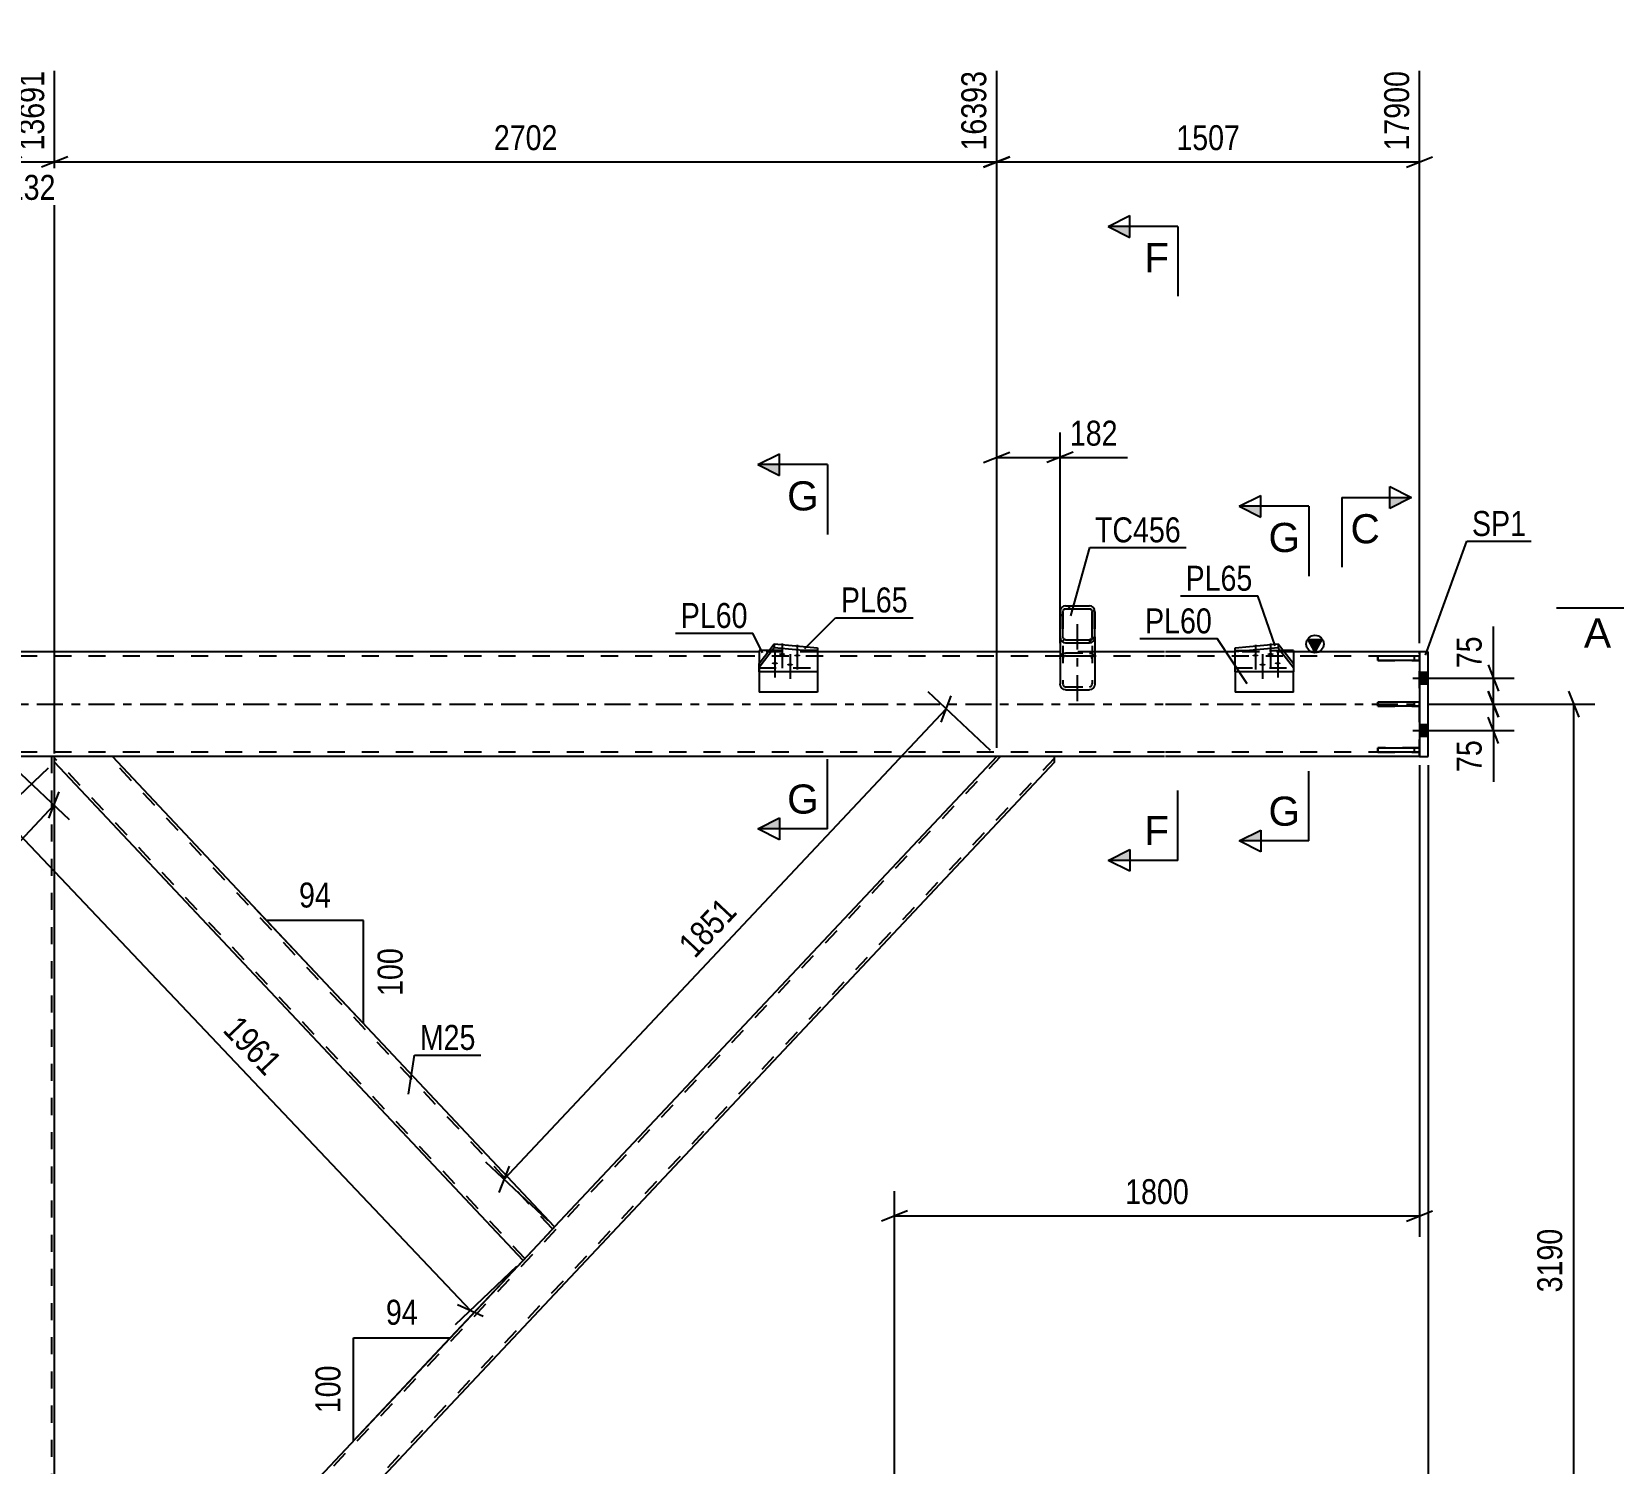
# Model space of a CAD drawing. Header units: millimetres. Extents: x -107 to 1082, y -577 to 264.
# Drawn here: x 503.2 to 684.7, y -87.1 to 77.1 of the extents above; entities that cross this region are included whole.
import ezdxf

# ---------------------------------------------------------------- set-up
doc = ezdxf.new("R2010")
doc.units = ezdxf.units.MM
doc.linetypes.add('DXK_LINE_DOT2', pattern=[3.9198, 1.9599, -1.9599])
doc.linetypes.add('DXK_LINE_DOT3', pattern=[5.9187, 2.979, -0.9799, 0.9799, -0.9799])
doc.styles.add('Arial', font='ARIAL.TTF', dxfattribs={"height": 0.2})
doc.styles.add('Arial Narrow', font='ARIALN.TTF', dxfattribs={"height": 0.2})

# ---------------------------------------------------------------- blocks, each defined once
blk = doc.blocks.new('Part-389677451-2659 - 2462')
at = {"color": 2, "linetype": 'Continuous'}
for p, q in [((662.45, 6), (662.45, -6)), ((663.45, 6), (662.45, 6)), ((663.45, -6), (663.45, 6)), ((662.45, -6), (663.45, -6))]:
    blk.add_line(p, q, dxfattribs=at)
blk = doc.blocks.new('Part-389677451-2649 - 2462')
at = {"color": 7, "linetype": 'DXK_LINE_DOT2'}
for p, q in [((505.84, -6), (500.56, -6)), ((500.56, -6.66), (500.56, -6)), ((500.88, -121.6), (500.88, -6)), ((505.52, -121.6), (505.52, -6)), ((505.84, -6.66), (505.84, -6)), ((500.56, -121.6), (500.56, -120.94)), ((505.84, -121.6), (505.84, -120.94)), ((505.84, -121.6), (500.56, -121.6))]:
    blk.add_line(p, q, dxfattribs=at)
at = {"color": 2, "linetype": 'Continuous'}
for p, q in [((500.56, -120.94), (500.56, -6.66)), ((505.84, -120.94), (505.84, -6.66))]:
    blk.add_line(p, q, dxfattribs=at)
blk = doc.blocks.new('Part-389677451-2635 - 2462')
at = {"color": 7, "linetype": 'DXK_LINE_DOT2'}
for p, q in [((641.3, 3.72), (641.3, 6.16)), ((641.3, 6.16), (646.83, 6.16)), ((647.99, 4.67), (647.99, 3.72))]:
    blk.add_line(p, q, dxfattribs=at)
at = {"color": 2, "linetype": 'Continuous'}
for p, q in [((647.99, 6.16), (646.83, 6.16)), ((647.99, 6.16), (647.99, 4.67)), ((641.3, 3.72), (641.3, 1.36)), ((647.99, 1.36), (647.99, 3.72)), ((647.99, 1.36), (641.3, 1.36))]:
    blk.add_line(p, q, dxfattribs=at)
blk = doc.blocks.new('Part-389677451-2568 - 2462')
at = {"color": 2, "linetype": 'Continuous'}
for p, q in [((505.84, -6.66), (505.84, -6)), ((559.58, -63.8), (505.84, -6.66)), ((563.2, -59.95), (512.47, -6)), ((559.58, -63.8), (562.93, -60.23)), ((563.07, -60.08), (562.93, -60.23)), ((563.2, -59.95), (563.07, -60.08))]:
    blk.add_line(p, q, dxfattribs=at)
at = {"color": 7, "linetype": 'DXK_LINE_DOT2'}
for p, q in [((512.47, -6), (505.84, -6)), ((559.8, -63.57), (505.84, -6.19)), ((562.98, -60.18), (512.03, -6)), ((563.07, -60.08), (562.98, -60.18))]:
    blk.add_line(p, q, dxfattribs=at)
blk = doc.blocks.new('Part-389677451-2573 - 2462')
at = {"color": 7, "linetype": 'DXK_LINE_DOT2'}
for p, q in [((614.37, -6), (505.84, -121.41)), ((620.56, -6.19), (512.03, -121.6)), ((620.56, -6), (613.93, -6)), ((563.2, -59.95), (559.58, -63.8)), ((512.47, -121.6), (505.84, -121.6))]:
    blk.add_line(p, q, dxfattribs=at)
at = {"color": 2, "linetype": 'Continuous'}
for p, q in [((620.56, -6.66), (512.47, -121.6)), ((613.93, -6), (563.2, -59.95)), ((620.56, -6.66), (620.56, -6)), ((505.84, -120.94), (559.58, -63.8)), ((505.84, -121.52), (505.84, -120.94)), ((505.84, -121.6), (505.84, -121.52))]:
    blk.add_line(p, q, dxfattribs=at)
blk = doc.blocks.new('Part-389677451-2640 - 2462')
at = {"linetype": 'Continuous'}
h = blk.add_hatch(dxfattribs=at)
h.set_pattern_fill('', scale=0.7, style=0, pattern_type=0)
h.set_pattern_definition([(45, (625.1513, 10.8654), (-1.5715, 1.5715), [])])
h.paths.add_polyline_path([(625.2, 10.6), (625.15, 10.87), (625.01, 11.09), (624.8, 11.23), (624.56, 11.29), (621.84, 11.29), (621.6, 11.23), (621.39, 11.09), (621.25, 10.87), (621.2, 10.6), (621.2, 7.71), (621.25, 7.45), (621.39, 7.23), (621.6, 7.08), (621.84, 7.03), (624.56, 7.03), (624.8, 7.08), (625.01, 7.23), (625.15, 7.45), (625.2, 7.71)])
h.paths.add_polyline_path([(624.86, 7.58), (624.79, 7.47), (624.68, 7.4), (624.56, 7.37), (621.84, 7.37), (621.72, 7.4), (621.61, 7.47), (621.54, 7.58), (621.52, 7.71), (621.52, 10.6), (621.54, 10.74), (621.61, 10.85), (621.72, 10.92), (621.84, 10.95), (624.56, 10.95), (624.68, 10.92), (624.79, 10.85), (624.86, 10.74), (624.88, 10.6), (624.88, 7.71)])
at = {"color": 2, "linetype": 'Continuous'}
for p, q in [((621.84, 11.29), (621.6, 11.23)), ((621.72, 10.92), (621.84, 10.95)), ((621.84, 11.29), (624.56, 11.29)), ((621.84, 10.95), (624.56, 10.95)), ((624.8, 11.23), (624.56, 11.29)), ((624.56, 10.95), (624.68, 10.92)), ((621.25, 10.87), (621.2, 10.6)), ((621.2, 7.71), (621.2, 10.6)), ((621.52, 10.6), (621.54, 10.74)), ((621.52, 7.71), (621.52, 10.6)), ((624.86, 10.74), (624.88, 10.6)), ((624.88, 7.71), (624.88, 10.6)), ((625.2, 10.6), (625.15, 10.87)), ((625.2, 7.71), (625.2, 10.6)), ((621.2, 7.71), (621.2, 2.33)), ((621.2, 7.71), (621.25, 7.45)), ((621.54, 7.58), (621.52, 7.71)), ((621.84, 7.37), (621.72, 7.4)), ((621.84, 7.37), (624.56, 7.37)), ((624.68, 7.4), (624.56, 7.37)), ((624.88, 7.71), (624.86, 7.58)), ((625.15, 7.45), (625.2, 7.71)), ((625.2, 7.71), (625.2, 2.33)), ((621.6, 7.08), (621.84, 7.03)), ((621.84, 7.03), (624.56, 7.03)), ((624.56, 7.03), (624.8, 7.08)), ((621.25, 2.07), (621.2, 2.33)), ((625.2, 2.33), (625.15, 2.07)), ((621.84, 1.65), (621.6, 1.7)), ((621.84, 1.65), (624.56, 1.65)), ((624.8, 1.7), (624.56, 1.65))]:
    blk.add_line(p, q, dxfattribs=at)
at = {"color": 7, "linetype": 'DXK_LINE_DOT2'}
for p, q in [((621.2, 10.6), (621.2, 7.71)), ((621.52, 10.6), (621.52, 2.33)), ((624.88, 10.6), (624.88, 2.33)), ((625.2, 10.6), (625.2, 7.71)), ((621.2, 5.22), (621.25, 5.48)), ((621.6, 5.85), (621.84, 5.9)), ((621.84, 5.56), (621.72, 5.54)), ((621.84, 5.9), (624.56, 5.9)), ((621.84, 5.56), (624.56, 5.56)), ((624.56, 5.9), (624.8, 5.85)), ((624.68, 5.54), (624.56, 5.56)), ((625.15, 5.48), (625.2, 5.22)), ((621.54, 5.35), (621.52, 5.22)), ((624.88, 5.22), (624.86, 5.35)), ((621.52, 2.33), (621.54, 2.2)), ((621.72, 2.01), (621.84, 1.99)), ((621.84, 1.99), (624.56, 1.99)), ((624.56, 1.99), (624.68, 2.01)), ((624.86, 2.2), (624.88, 2.33))]:
    blk.add_line(p, q, dxfattribs=at)
at = {"color": 7, "linetype": 'DXK_LINE_DOT3'}
blk.add_line((623.2, 0.35), (623.2, 9.16), dxfattribs=at)
at = {"color": 2, "linetype": 'Continuous'}
for centre, radius, start, end in [((621.87, 10.63), 0.662, 114.32, 159.2417), ((621.85, 10.62), 0.331, 114.32, 159.2417), ((624.55, 10.62), 0.331, 20.7583, 65.68), ((624.53, 10.63), 0.662, 20.7583, 65.68), ((621.87, 7.68), 0.662, 200.7583, 245.68), ((621.85, 7.7), 0.331, 200.7583, 245.68), ((624.55, 7.7), 0.331, 294.32, 339.2417), ((624.53, 7.68), 0.662, 294.32, 339.2417), ((621.87, 2.3), 0.662, 200.7583, 245.68), ((624.53, 2.3), 0.662, 294.32, 339.2417)]:
    blk.add_arc(centre, radius, start, end, dxfattribs=at)
at = {"color": 7, "linetype": 'DXK_LINE_DOT2'}
for centre, radius, start, end in [((621.87, 5.25), 0.662, 114.32, 159.2417), ((621.85, 5.24), 0.331, 114.32, 159.2417), ((624.55, 5.24), 0.331, 20.7583, 65.68), ((624.53, 5.25), 0.662, 20.7583, 65.68), ((621.85, 2.31), 0.331, 200.7583, 245.68), ((624.55, 2.31), 0.331, 294.32, 339.2417)]:
    blk.add_arc(centre, radius, start, end, dxfattribs=at)
blk = doc.blocks.new('Part-389677451-2689 - 2462')
at = {"linetype": 'Continuous'}
blk.add_hatch(color=2, dxfattribs=at).paths.add_polyline_path([(650.45, 6), (649.65, 7.4), (651.25, 7.4)])
at = {"color": 2, "linetype": 'Continuous'}
for p, q in [((650.45, 6), (649.65, 7.4)), ((649.65, 7.4), (651.25, 7.4)), ((651.25, 7.4), (650.45, 6)), ((586.67, 6), (419.73, 6)), ((621.2, 6), (593.35, 6)), ((633.2, 6), (625.2, 6)), ((641.3, 6), (633.3, 6)), ((662.45, 6), (647.99, 6)), ((633.2, -6), (140.8, -6)), ((662.45, -6), (633.3, -6))]:
    blk.add_line(p, q, dxfattribs=at)
at = {"color": 7, "linetype": 'DXK_LINE_DOT2'}
for p, q in [((633.2, 5.52), (12.56, 5.52)), ((593.35, 6), (586.67, 6)), ((625.2, 6), (621.2, 6)), ((662.45, 5.52), (633.3, 5.52)), ((647.99, 6), (641.3, 6)), ((662.45, -6), (662.45, 6)), ((633.2, -5.52), (12.56, -5.52)), ((662.45, -5.52), (633.3, -5.52))]:
    blk.add_line(p, q, dxfattribs=at)
at = {"color": 7, "linetype": 'DXK_LINE_DOT3'}
for p, q in [((12.56, 0), (633.2, 0)), ((633.3, 0), (662.45, 0))]:
    blk.add_line(p, q, dxfattribs=at)
at = {"color": 2, "linetype": 'Continuous'}
blk.add_circle((650.45, 6.9), 1, dxfattribs=at)
blk = doc.blocks.new('Part-389677451-2698 - 2462')
at = {"color": 2, "linetype": 'Continuous'}
for p, q in [((657.65, -5.02), (662.45, -5.02)), ((657.65, -5.5), (657.65, -5.02)), ((662.45, -5.02), (662.45, -5.5)), ((662.45, -5.5), (657.65, -5.5))]:
    blk.add_line(p, q, dxfattribs=at)
at = {"color": 7, "linetype": 'DXK_LINE_DOT2'}
blk.add_line((661.85, -5.5), (661.85, -5.02), dxfattribs=at)
blk = doc.blocks.new('Part-389677451-2699 - 2462')
at = {"color": 2, "linetype": 'Continuous'}
for p, q in [((662.45, 5.5), (657.65, 5.5)), ((657.65, 5.02), (657.65, 5.5)), ((662.45, 5.5), (662.45, 5.02)), ((662.45, 5.02), (657.65, 5.02))]:
    blk.add_line(p, q, dxfattribs=at)
at = {"color": 7, "linetype": 'DXK_LINE_DOT2'}
blk.add_line((661.85, 5.02), (661.85, 5.5), dxfattribs=at)
blk = doc.blocks.new('Part-389677451-2700 - 2462')
at = {"color": 2, "linetype": 'Continuous'}
for p, q in [((662.45, 0.24), (657.65, 0.24)), ((657.65, -0.24), (657.65, 0.24)), ((662.45, 0.24), (662.45, -0.24)), ((662.45, -0.24), (657.65, -0.24))]:
    blk.add_line(p, q, dxfattribs=at)
at = {"color": 7, "linetype": 'DXK_LINE_DOT2'}
blk.add_line((661.85, -0.24), (661.85, 0.24), dxfattribs=at)
blk = doc.blocks.new('Part-389677451-2713 - 2462')
at = {"color": 7, "linetype": 'DXK_LINE_DOT2'}
for p, q in [((662.45, -5.02), (657.65, -5.02)), ((657.65, -5.02), (657.65, -5.5)), ((661.85, -5.5), (661.85, -5.02)), ((662.45, -5.5), (662.45, -5.02)), ((657.65, -5.5), (662.45, -5.5))]:
    blk.add_line(p, q, dxfattribs=at)
blk = doc.blocks.new('Part-389677451-2714 - 2462')
at = {"color": 7, "linetype": 'DXK_LINE_DOT2'}
for p, q in [((662.45, 5.5), (657.65, 5.5)), ((657.65, 5.5), (657.65, 5.02)), ((661.85, 5.02), (661.85, 5.5)), ((662.45, 5.02), (662.45, 5.5)), ((657.65, 5.02), (662.45, 5.02))]:
    blk.add_line(p, q, dxfattribs=at)
blk = doc.blocks.new('Part-389677451-2715 - 2462')
at = {"color": 7, "linetype": 'DXK_LINE_DOT2'}
for p, q in [((662.45, 0.24), (657.65, 0.24)), ((657.65, 0.24), (657.65, -0.24)), ((661.85, -0.24), (661.85, 0.24)), ((662.45, -0.24), (662.45, 0.24)), ((657.65, -0.24), (662.45, -0.24))]:
    blk.add_line(p, q, dxfattribs=at)
blk = doc.blocks.new('Part-389677451-2722 - 2462')
at = {"color": 2, "linetype": 'Continuous'}
for p, q in [((586.67, 4.67), (588.41, 6.91)), ((588.41, 6.46), (586.67, 4.21)), ((588.41, 6.91), (593.35, 6.46)), ((588.41, 6.91), (588.41, 6.46)), ((593.35, 6.01), (588.41, 6.46)), ((593.35, 6.46), (593.35, 3.72)), ((586.67, 3.72), (586.67, 4.67)), ((593.35, 3.72), (586.67, 3.72))]:
    blk.add_line(p, q, dxfattribs=at)
at = {"color": 7, "linetype": 'DXK_LINE_DOT2'}
blk.add_line((586.67, 4.17), (593.35, 4.17), dxfattribs=at)
blk = doc.blocks.new('Part-389677451-2744 - 2462')
at = {"color": 2, "linetype": 'Continuous'}
for p, q in [((641.3, 6.46), (646.24, 6.91)), ((641.3, 3.72), (641.3, 6.46)), ((646.24, 6.46), (641.3, 6.01)), ((646.24, 6.91), (647.99, 4.67)), ((646.24, 6.91), (646.24, 6.46)), ((646.24, 6.46), (647.99, 4.21)), ((647.99, 3.72), (641.3, 3.72)), ((647.99, 4.67), (647.99, 3.72))]:
    blk.add_line(p, q, dxfattribs=at)
at = {"color": 7, "linetype": 'DXK_LINE_DOT2'}
blk.add_line((641.3, 4.17), (647.99, 4.17), dxfattribs=at)
blk = doc.blocks.new('Bolt-389677451-2778 - 2462')
at = {"linetype": 'Continuous'}
for points in [[(643.61, 5.71), (643.68, 5.71), (643.75, 5.7), (643.82, 5.69), (643.87, 5.67), (643.92, 5.65), (643.95, 5.62), (643.97, 5.6), (643.97, 5.57), (643.95, 5.55), (643.92, 5.52), (643.87, 5.5), (643.82, 5.49), (643.75, 5.47), (643.68, 5.46), (643.61, 5.46), (643.53, 5.46), (643.46, 5.47), (643.4, 5.49), (643.34, 5.5), (643.3, 5.52), (643.26, 5.55), (643.25, 5.57), (643.25, 5.6), (643.26, 5.62), (643.3, 5.65), (643.34, 5.67), (643.4, 5.69), (643.46, 5.7), (643.53, 5.71)], [(645.35, 5.87), (645.42, 5.86), (645.49, 5.86), (645.56, 5.84), (645.61, 5.83), (645.66, 5.81), (645.69, 5.78), (645.7, 5.76), (645.7, 5.73), (645.69, 5.71), (645.66, 5.68), (645.61, 5.66), (645.56, 5.64), (645.49, 5.63), (645.42, 5.62), (645.35, 5.62), (645.27, 5.62), (645.2, 5.63), (645.14, 5.64), (645.08, 5.66), (645.04, 5.68), (645, 5.71), (644.99, 5.73), (644.99, 5.76), (645, 5.78), (645.04, 5.81), (645.08, 5.83), (645.14, 5.84), (645.2, 5.86), (645.27, 5.86)], [(644.43, 4.65), (644.5, 4.65), (644.58, 4.64), (644.64, 4.63), (644.7, 4.61), (644.74, 4.59), (644.77, 4.57), (644.79, 4.54), (644.79, 4.51), (644.77, 4.49), (644.74, 4.47), (644.7, 4.45), (644.64, 4.43), (644.58, 4.42), (644.5, 4.41), (644.43, 4.4), (644.36, 4.41), (644.28, 4.42), (644.22, 4.43), (644.16, 4.45), (644.12, 4.47), (644.09, 4.49), (644.07, 4.51), (644.07, 4.54), (644.09, 4.57), (644.12, 4.59), (644.16, 4.61), (644.22, 4.63), (644.28, 4.64), (644.36, 4.65)], [(646.17, 4.81), (646.24, 4.81), (646.32, 4.8), (646.38, 4.79), (646.44, 4.77), (646.48, 4.75), (646.51, 4.72), (646.53, 4.7), (646.53, 4.67), (646.51, 4.65), (646.48, 4.62), (646.44, 4.6), (646.38, 4.59), (646.32, 4.57), (646.24, 4.57), (646.17, 4.56), (646.09, 4.57), (646.02, 4.57), (645.96, 4.59), (645.9, 4.6), (645.86, 4.62), (645.83, 4.65), (645.81, 4.67), (645.81, 4.7), (645.83, 4.72), (645.86, 4.75), (645.9, 4.77), (645.96, 4.79), (646.02, 4.8), (646.09, 4.81)]]:
    blk.add_hatch(color=1, dxfattribs=at).paths.add_polyline_path(points)
at = {"color": 1, "linetype": 'Continuous'}
for p, q in [((643.61, 6.79), (643.61, 3.97)), ((644.43, 5.73), (644.43, 2.91)), ((645.35, 6.95), (645.35, 4.13)), ((646.17, 5.89), (646.17, 3.07))]:
    blk.add_line(p, q, dxfattribs=at)
blk = doc.blocks.new('Bolt-389677451-2781 - 2462')
at = {"linetype": 'Continuous'}
for points in [[(662.45, 3.66), (662.45, 2.34), (663.45, 2.34), (663.45, 3.66)], [(662.45, 3.66), (662.45, 2.34), (663.45, 2.34), (663.45, 3.66)], [(662.45, -2.34), (662.45, -3.66), (663.45, -3.66), (663.45, -2.34)], [(662.45, -2.34), (662.45, -3.66), (663.45, -3.66), (663.45, -2.34)]]:
    blk.add_hatch(color=1, dxfattribs=at).paths.add_polyline_path(points)
at = {"color": 1, "linetype": 'Continuous'}
for p, q in [((662.45, 3.66), (663.45, 3.66)), ((662.45, 3.66), (663.45, 3.66)), ((661.69, 3), (666.45, 3)), ((661.69, 3), (666.45, 3)), ((662.45, 2.34), (663.45, 2.34)), ((662.45, 2.34), (663.45, 2.34)), ((661.69, -3), (666.45, -3)), ((661.69, -3), (666.45, -3)), ((662.45, -2.34), (663.45, -2.34)), ((662.45, -2.34), (663.45, -2.34)), ((662.45, -3.66), (663.45, -3.66)), ((662.45, -3.66), (663.45, -3.66))]:
    blk.add_line(p, q, dxfattribs=at)
blk = doc.blocks.new('Part-389677451-2863 - 2462')
at = {"color": 2, "linetype": 'Continuous'}
for p, q in [((587.83, 6.16), (586.67, 6.16)), ((586.67, 6.16), (586.67, 4.67)), ((586.67, 3.72), (586.67, 1.36)), ((593.35, 3.72), (593.35, 1.36)), ((593.35, 1.36), (586.67, 1.36))]:
    blk.add_line(p, q, dxfattribs=at)
at = {"color": 7, "linetype": 'DXK_LINE_DOT2'}
for p, q in [((593.35, 6.16), (587.83, 6.16)), ((593.35, 6.16), (593.35, 3.72)), ((586.67, 4.67), (586.67, 3.72))]:
    blk.add_line(p, q, dxfattribs=at)
blk = doc.blocks.new('Bolt-389677451-2864 - 2462')
at = {"linetype": 'Continuous'}
for points in [[(589.3, 5.87), (589.38, 5.86), (589.45, 5.86), (589.52, 5.84), (589.57, 5.83), (589.62, 5.81), (589.65, 5.78), (589.66, 5.76), (589.66, 5.73), (589.65, 5.71), (589.62, 5.68), (589.57, 5.66), (589.52, 5.64), (589.45, 5.63), (589.38, 5.62), (589.3, 5.62), (589.23, 5.62), (589.16, 5.63), (589.09, 5.64), (589.04, 5.66), (588.99, 5.68), (588.96, 5.71), (588.95, 5.73), (588.95, 5.76), (588.96, 5.78), (588.99, 5.81), (589.04, 5.83), (589.09, 5.84), (589.16, 5.86), (589.23, 5.86)], [(591.04, 5.71), (591.12, 5.71), (591.19, 5.7), (591.26, 5.69), (591.31, 5.67), (591.36, 5.65), (591.39, 5.62), (591.4, 5.6), (591.4, 5.57), (591.39, 5.55), (591.36, 5.52), (591.31, 5.5), (591.26, 5.49), (591.19, 5.47), (591.12, 5.46), (591.04, 5.46), (590.97, 5.46), (590.9, 5.47), (590.83, 5.49), (590.78, 5.5), (590.73, 5.52), (590.7, 5.55), (590.69, 5.57), (590.69, 5.6), (590.7, 5.62), (590.73, 5.65), (590.78, 5.67), (590.83, 5.69), (590.9, 5.7), (590.97, 5.71)], [(588.48, 4.81), (588.56, 4.81), (588.63, 4.8), (588.69, 4.79), (588.75, 4.77), (588.79, 4.75), (588.82, 4.72), (588.84, 4.7), (588.84, 4.67), (588.82, 4.65), (588.79, 4.62), (588.75, 4.6), (588.69, 4.59), (588.63, 4.57), (588.56, 4.57), (588.48, 4.56), (588.41, 4.57), (588.34, 4.57), (588.27, 4.59), (588.21, 4.6), (588.17, 4.62), (588.14, 4.65), (588.12, 4.67), (588.12, 4.7), (588.14, 4.72), (588.17, 4.75), (588.21, 4.77), (588.27, 4.79), (588.34, 4.8), (588.41, 4.81)], [(590.22, 4.65), (590.3, 4.65), (590.37, 4.64), (590.43, 4.63), (590.49, 4.61), (590.53, 4.59), (590.56, 4.57), (590.58, 4.54), (590.58, 4.51), (590.56, 4.49), (590.53, 4.47), (590.49, 4.45), (590.43, 4.43), (590.37, 4.42), (590.3, 4.41), (590.22, 4.4), (590.15, 4.41), (590.07, 4.42), (590.01, 4.43), (589.95, 4.45), (589.91, 4.47), (589.88, 4.49), (589.86, 4.51), (589.86, 4.54), (589.88, 4.57), (589.91, 4.59), (589.95, 4.61), (590.01, 4.63), (590.07, 4.64), (590.15, 4.65)]]:
    blk.add_hatch(color=1, dxfattribs=at).paths.add_polyline_path(points)
at = {"color": 1, "linetype": 'Continuous'}
for p, q in [((588.48, 5.89), (588.48, 3.07)), ((589.3, 6.95), (589.3, 4.13)), ((590.22, 5.73), (590.22, 2.91)), ((591.04, 6.79), (591.04, 3.97))]:
    blk.add_line(p, q, dxfattribs=at)
blk = doc.blocks.new('StraightDimension-389677451-3662 - 2462')
at = {"color": 7, "linetype": 'Continuous'}
for p, q in [((501.29, -7.35), (507.52, -13.21)), ((505.18, -13.07), (506.36, -10.06)), ((452.04, -68.7), (505.77, -11.56)), ((447.55, -64.49), (453.78, -70.35)), ((452.63, -67.2), (451.45, -70.21))]:
    blk.add_line(p, q, dxfattribs=at)
at = {"color": 0}
blk.add_wipeout([(481.27, -36.52), (478.21, -33.64), (472.38, -39.84), (475.44, -42.72)], dxfattribs=at)
at = {"color": 3, "style": 'Arial Narrow'}
blk.add_text('1961', height=2.863, rotation=46.7591, dxfattribs=at).set_placement((475.42, -41.87))
blk = doc.blocks.new('AngleDimension-389677451-16691 - 2462')
at = {"color": 7, "linetype": 'Continuous'}
for p, q in [((528.73, -23.3), (530.16, -24.82)), ((541.26, -24.82), (530.16, -24.82)), ((541.26, -36.62), (530.16, -24.82)), ((541.26, -36.62), (541.26, -24.82))]:
    blk.add_line(p, q, dxfattribs=at)
at = {"color": 0}
for points in [[(538.14, -23.92), (538.14, -19.72), (533.28, -19.72), (533.28, -23.92)], [(546.36, -27.37), (542.16, -27.37), (542.16, -34.06), (546.36, -34.06)]]:
    blk.add_wipeout(points, dxfattribs=at)
at = {"color": 3, "style": 'Arial Narrow'}
blk.add_text('94', height=2.863, dxfattribs=at).set_placement((533.88, -23.32))
blk.add_text('100', height=2.863, rotation=90.0002, dxfattribs=at).set_placement((545.76, -33.46))
blk = doc.blocks.new('StraightDimension-389677451-23847 - 2462')
at = {"color": 7, "linetype": 'Continuous'}
blk.add_line((663.45, -7), (663.45, -182.04), dxfattribs=at)
blk = doc.blocks.new('StraightDimension-389677451-3677 - 2462')
at = {"color": 7, "linetype": 'Continuous'}
for p, q in [((613.2, -5.31), (606.06, 1.41)), ((607.54, -2.05), (608.72, 0.96)), ((557.4, -54.49), (608.13, -0.54)), ((562.47, -59.26), (555.32, -52.54)), ((557.99, -52.99), (556.81, -55.99))]:
    blk.add_line(p, q, dxfattribs=at)
at = {"color": 0}
blk.add_wipeout([(585.13, -23.9), (582.08, -21.03), (576.24, -27.23), (579.3, -30.1)], dxfattribs=at)
at = {"color": 3, "style": 'Arial Narrow'}
blk.add_text('1851', height=2.863, rotation=46.7591, dxfattribs=at).set_placement((579.28, -29.26))
blk = doc.blocks.new('StraightDimension-389677451-3697 - 2462')
at = {"color": 7, "linetype": 'Continuous'}
for p, q in [((662.45, -7), (662.45, -61.09)), ((602.2, -120.6), (602.2, -55.84)), ((603.7, -58.09), (600.7, -59.29)), ((602.2, -58.69), (662.45, -58.69)), ((660.95, -59.29), (663.95, -58.09))]:
    blk.add_line(p, q, dxfattribs=at)
at = {"color": 0}
blk.add_wipeout([(636.58, -57.94), (636.58, -53.74), (628.07, -53.74), (628.07, -57.94)], dxfattribs=at)
at = {"color": 3, "style": 'Arial Narrow'}
blk.add_text('1800', height=2.863, dxfattribs=at).set_placement((628.67, -57.34))
blk = doc.blocks.new('StraightDimension-389677451-3706 - 2462')
at = {"color": 7, "linetype": 'Continuous'}
for p, q in [((680.76, -1.5), (679.56, 1.5)), ((663.45, 0), (682.56, 0)), ((680.16, -127.6), (680.16, 0)), ((679.56, -126.1), (680.76, -129.1)), ((603.2, -127.6), (682.56, -127.6))]:
    blk.add_line(p, q, dxfattribs=at)
at = {"color": 0}
blk.add_wipeout([(679.41, -59.54), (675.21, -59.54), (675.21, -68.06), (679.41, -68.06)], dxfattribs=at)
at = {"color": 3, "style": 'Arial Narrow'}
blk.add_text('3190', height=2.863, rotation=90.0002, dxfattribs=at).set_placement((678.81, -67.46))
blk = doc.blocks.new('StraightDimension-389677451-16396 - 2462')
at = {"color": 7, "linetype": 'Continuous'}
for p, q in [((613.93, -5), (613.93, 72.63)), ((662.45, 7), (662.45, 72.63)), ((615.43, 62.79), (612.43, 61.59)), ((613.93, 62.19), (662.45, 62.19)), ((660.95, 61.59), (663.95, 62.79))]:
    blk.add_line(p, q, dxfattribs=at)
at = {"color": 0, "linetype": 'Continuous'}
blk.add_wipeout([(661.85, 73.23), (657.65, 73.23), (657.65, 62.89), (661.85, 62.89)], dxfattribs=at)
at = {"color": 0}
blk.add_wipeout([(642.45, 62.94), (642.45, 67.14), (633.94, 67.14), (633.94, 62.94)], dxfattribs=at)
at = {"color": 3, "linetype": 'Continuous', "style": 'Arial Narrow'}
blk.add_text('17900', height=2.863, rotation=90.0002, dxfattribs=at).set_placement((661.25, 63.49))
at = {"color": 3, "style": 'Arial Narrow'}
blk.add_text('1507', height=2.863, dxfattribs=at).set_placement((634.54, 63.54))
blk = doc.blocks.new('StraightDimension-389677451-16397 - 2462')
at = {"color": 7, "linetype": 'Continuous'}
for p, q in [((505.84, -5.66), (505.84, 72.63)), ((613.93, -5), (613.93, 72.63)), ((507.34, 62.79), (504.34, 61.59)), ((505.84, 62.19), (613.93, 62.19)), ((612.43, 61.59), (615.43, 62.79))]:
    blk.add_line(p, q, dxfattribs=at)
at = {"color": 0, "linetype": 'Continuous'}
blk.add_wipeout([(613.33, 73.23), (609.13, 73.23), (609.13, 62.89), (613.33, 62.89)], dxfattribs=at)
at = {"color": 0}
blk.add_wipeout([(564.14, 62.94), (564.14, 67.14), (555.63, 67.14), (555.63, 62.94)], dxfattribs=at)
at = {"color": 3, "linetype": 'Continuous', "style": 'Arial Narrow'}
blk.add_text('16393', height=2.863, rotation=90.0002, dxfattribs=at).set_placement((612.73, 63.49))
at = {"color": 3, "style": 'Arial Narrow'}
blk.add_text('2702', height=2.863, dxfattribs=at).set_placement((556.23, 63.54))
blk = doc.blocks.new('StraightDimension-389677451-16398 - 2462')
at = {"color": 7, "linetype": 'Continuous'}
for p, q in [((500.56, -5.66), (500.56, 77.13)), ((505.84, -5.66), (505.84, 72.63)), ((499.06, 61.59), (502.06, 62.79)), ((500.56, 62.19), (505.84, 62.19)), ((507.34, 62.79), (504.34, 61.59))]:
    blk.add_line(p, q, dxfattribs=at)
at = {"color": 0, "linetype": 'Continuous'}
blk.add_wipeout([(505.24, 73.23), (501.04, 73.23), (501.04, 62.89), (505.24, 62.89)], dxfattribs=at)
at = {"color": 0}
blk.add_wipeout([(506.54, 57.24), (506.54, 61.44), (499.86, 61.44), (499.86, 57.24)], dxfattribs=at)
at = {"color": 3, "linetype": 'Continuous', "style": 'Arial Narrow'}
blk.add_text('13691', height=2.863, rotation=90.0002, dxfattribs=at).set_placement((504.64, 63.49))
at = {"color": 3, "style": 'Arial Narrow'}
blk.add_text('132', height=2.863, dxfattribs=at).set_placement((500.46, 57.84))
blk = doc.blocks.new('AngleDimension-389677451-16643 - 2462')
at = {"color": 7, "linetype": 'Continuous'}
for p, q in [((560.08, -63.26), (551.23, -72.67)), ((540.13, -72.67), (551.23, -72.67)), ((540.13, -84.48), (551.23, -72.67)), ((540.13, -84.48), (540.13, -72.67))]:
    blk.add_line(p, q, dxfattribs=at)
at = {"color": 0}
for points in [[(548.11, -71.77), (548.11, -67.57), (543.25, -67.57), (543.25, -71.77)], [(539.23, -75.23), (535.03, -75.23), (535.03, -81.92), (539.23, -81.92)]]:
    blk.add_wipeout(points, dxfattribs=at)
at = {"color": 3, "style": 'Arial Narrow'}
blk.add_text('94', height=2.863, dxfattribs=at).set_placement((543.85, -71.17))
blk.add_text('100', height=2.863, rotation=90.0002, dxfattribs=at).set_placement((538.63, -81.32))
blk = doc.blocks.new('StraightDimension-389677451-23621 - 2462')
at = {"color": 7, "linetype": 'Continuous'}
for p, q in [((505.11, -7.35), (497.83, -14.25)), ((501.04, -13.28), (498.11, -11.93)), ((499.57, -12.6), (553.54, -69.52)), ((558.85, -64.49), (551.8, -71.17)), ((552.08, -68.84), (555.01, -70.2))]:
    blk.add_line(p, q, dxfattribs=at)
at = {"color": 0}
blk.add_wipeout([(530.03, -43.63), (533.08, -40.74), (527.22, -34.57), (524.17, -37.46)], dxfattribs=at)
at = {"color": 3, "style": 'Arial Narrow'}
blk.add_text('1961', height=2.863, rotation=-46.5242, dxfattribs=at).set_placement((525.02, -37.48))
blk = doc.blocks.new('StraightDimension-389677451-36733 - 2462')
at = {"color": 7, "linetype": 'Continuous'}
for p, q in [((670.32, 4.5), (671.52, 1.5)), ((666.45, 3), (673.32, 3)), ((670.92, 0), (670.92, 3)), ((671.52, -1.5), (670.32, 1.5)), ((663.45, 0), (673.32, 0))]:
    blk.add_line(p, q, dxfattribs=at)
at = {"color": 0}
blk.add_wipeout([(670.17, 8.38), (665.97, 8.38), (665.97, 3.52), (670.17, 3.52)], dxfattribs=at)
at = {"color": 7, "linetype": 'Continuous'}
blk.add_line((670.92, 3), (670.92, 8.91), dxfattribs=at)
blk.add_line((670.92, 3), (670.92, 8.91), dxfattribs=at)
at = {"color": 3, "style": 'Arial Narrow'}
blk.add_text('75', height=2.863, rotation=90.0002, dxfattribs=at).set_placement((669.57, 4.12))
blk = doc.blocks.new('StraightDimension-389677451-36734 - 2462')
at = {"color": 7, "linetype": 'Continuous'}
for p, q in [((670.32, 1.5), (671.52, -1.5)), ((663.45, 0), (673.32, 0)), ((671.52, -4.5), (670.32, -1.5)), ((670.92, -3), (670.92, 0)), ((666.45, -3), (673.32, -3))]:
    blk.add_line(p, q, dxfattribs=at)
at = {"color": 0}
blk.add_wipeout([(670.17, -3.53), (665.97, -3.53), (665.97, -8.38), (670.17, -8.38)], dxfattribs=at)
at = {"color": 7, "linetype": 'Continuous'}
blk.add_line((670.92, -3), (670.92, -8.91), dxfattribs=at)
blk.add_line((670.92, -3), (670.92, -8.91), dxfattribs=at)
at = {"color": 3, "style": 'Arial Narrow'}
blk.add_text('75', height=2.863, rotation=90.0002, dxfattribs=at).set_placement((669.57, -7.78))
blk = doc.blocks.new('StraightDimension-389677451-42446 - 2462')
at = {"color": 7, "linetype": 'Continuous'}
for p, q in [((613.93, -5), (613.93, 31.15)), ((621.2, 7), (621.2, 31.15)), ((612.43, 27.7), (615.43, 28.9)), ((613.93, 28.3), (621.2, 28.3)), ((622.7, 28.9), (619.7, 27.7))]:
    blk.add_line(p, q, dxfattribs=at)
at = {"color": 0}
blk.add_wipeout([(628.41, 29.05), (628.41, 33.25), (621.72, 33.25), (621.72, 29.05)], dxfattribs=at)
at = {"color": 7, "linetype": 'Continuous'}
blk.add_line((621.2, 28.3), (628.93, 28.3), dxfattribs=at)
blk.add_line((621.2, 28.3), (628.93, 28.3), dxfattribs=at)
at = {"color": 3, "style": 'Arial Narrow'}
blk.add_text('182', height=2.863, dxfattribs=at).set_placement((622.32, 29.65))
blk = doc.blocks.new('Mark-389677451-2564 - 2462')
at = {"color": 0}
blk.add_wipeout([(554.14, -39.65), (554.14, -36.65), (547.74, -36.65), (547.74, -39.65)], dxfattribs=at)
blk.add_wipeout([(554.14, -39.65), (554.14, -36.65), (547.74, -36.65), (547.74, -39.65)], dxfattribs=at)
at = {"color": 30, "linetype": 'Continuous'}
for p, q in [((546.44, -44.71), (547.14, -40.25)), ((547.14, -40.25), (554.74, -40.25))]:
    blk.add_line(p, q, dxfattribs=at)
at = {"color": 3, "style": 'Arial Narrow'}
blk.add_text('M25', height=2.863, dxfattribs=at).set_placement((547.74, -39.65))
blk = doc.blocks.new('Mark-389677451-16851 - 2462')
at = {"color": 0}
blk.add_wipeout([(603.73, 10.52), (603.73, 13.52), (596.05, 13.52), (596.05, 10.52)], dxfattribs=at)
blk.add_wipeout([(603.73, 10.52), (603.73, 13.52), (596.05, 13.52), (596.05, 10.52)], dxfattribs=at)
at = {"color": 30, "linetype": 'Continuous'}
for p, q in [((591.92, 6.39), (595.45, 9.92)), ((595.45, 9.92), (604.33, 9.92))]:
    blk.add_line(p, q, dxfattribs=at)
at = {"color": 3, "style": 'Arial Narrow'}
blk.add_text('PL65', height=2.863, dxfattribs=at).set_placement((596.05, 10.52))
blk = doc.blocks.new('Mark-389677451-2655 - 2462')
at = {"color": 0}
blk.add_wipeout([(674.67, 19.29), (674.67, 22.29), (668.46, 22.29), (668.46, 19.29)], dxfattribs=at)
blk.add_wipeout([(674.67, 19.29), (674.67, 22.29), (668.46, 22.29), (668.46, 19.29)], dxfattribs=at)
at = {"color": 30, "linetype": 'Continuous'}
for p, q in [((663.12, 5.62), (667.86, 18.69)), ((667.86, 18.69), (675.27, 18.69))]:
    blk.add_line(p, q, dxfattribs=at)
at = {"color": 3, "style": 'Arial Narrow'}
blk.add_text('SP1', height=2.863, dxfattribs=at).set_placement((668.46, 19.29))
blk = doc.blocks.new('Mark-389677451-42466 - 2462')
at = {"color": 0}
blk.add_wipeout([(635.07, 18.56), (635.07, 21.56), (625.2, 21.56), (625.2, 18.56)], dxfattribs=at)
blk.add_wipeout([(635.07, 18.56), (635.07, 21.56), (625.2, 21.56), (625.2, 18.56)], dxfattribs=at)
at = {"color": 30, "linetype": 'Continuous'}
for p, q in [((622.43, 10.13), (624.6, 17.96)), ((624.6, 17.96), (635.67, 17.96))]:
    blk.add_line(p, q, dxfattribs=at)
at = {"color": 3, "style": 'Arial Narrow'}
blk.add_text('TC456', height=2.863, dxfattribs=at).set_placement((625.2, 18.56))
blk = doc.blocks.new('SectionMark-389677451-3778 - 2462')
at = {"linetype": 'Continuous'}
for points in [[(659.02, 22.45), (659.02, 23.7), (661.52, 23.7)], [(659.02, -162.16), (659.02, -160.91), (661.52, -162.16)]]:
    blk.add_hatch(color=6, dxfattribs=at).paths.add_polyline_path(points)
at = {"color": 6, "linetype": 'Continuous'}
for p, q in [((653.52, 23.7), (653.52, 15.7)), ((653.52, 23.7), (661.52, 23.7)), ((659.02, 22.45), (659.02, 24.95)), ((659.02, 24.95), (661.52, 23.7)), ((661.52, 23.7), (659.02, 22.45)), ((653.52, -162.16), (653.52, -154.16)), ((661.52, -162.16), (659.02, -160.91)), ((659.02, -160.91), (659.02, -163.41)), ((653.52, -162.16), (661.52, -162.16)), ((661.52, -162.16), (659.02, -163.41))]:
    blk.add_line(p, q, dxfattribs=at)
at = {"color": 0, "linetype": 'Continuous'}
for points in [[(657.89, 18.45), (657.89, 21.95), (654.52, 21.95), (654.52, 18.45)], [(657.89, -160.41), (657.89, -156.91), (654.52, -156.91), (654.52, -160.41)]]:
    blk.add_wipeout(points, dxfattribs=at)
at = {"color": 3, "linetype": 'Continuous', "style": 'Arial'}
for p in [(654.52, 18.45), (654.52, -160.41)]:
    blk.add_text('C', height=3.34, dxfattribs=at).set_placement(p)
blk = doc.blocks.new('SectionMark-389677451-3782 - 2462')
at = {"color": 6, "linetype": 'Continuous'}
blk.add_line((686.17, 11), (678.17, 11), dxfattribs=at)
at = {"color": 0, "linetype": 'Continuous'}
blk.add_wipeout([(684.42, 6.5), (684.42, 10), (681.31, 10), (681.31, 6.5)], dxfattribs=at)
at = {"color": 3, "linetype": 'Continuous', "style": 'Arial'}
blk.add_text('A', height=3.34, dxfattribs=at).set_placement((681.31, 6.5))
blk = doc.blocks.new('Mark-389677451-16854 - 2462')
at = {"color": 0}
blk.add_wipeout([(585.35, 8.74), (585.35, 11.74), (577.68, 11.74), (577.68, 8.74)], dxfattribs=at)
blk.add_wipeout([(585.35, 8.74), (585.35, 11.74), (577.68, 11.74), (577.68, 8.74)], dxfattribs=at)
at = {"color": 30, "linetype": 'Continuous'}
for p in [(577.08, 8.14), (587.05, 5.88)]:
    blk.add_line(p, (585.95, 8.14), dxfattribs=at)
at = {"color": 3, "style": 'Arial Narrow'}
blk.add_text('PL60', height=2.863, dxfattribs=at).set_placement((577.68, 8.74))
blk = doc.blocks.new('Mark-389677451-16861 - 2462')
at = {"color": 0}
blk.add_wipeout([(638.63, 8.12), (638.63, 11.12), (630.95, 11.12), (630.95, 8.12)], dxfattribs=at)
blk.add_wipeout([(638.63, 8.12), (638.63, 11.12), (630.95, 11.12), (630.95, 8.12)], dxfattribs=at)
at = {"color": 30, "linetype": 'Continuous'}
for p in [(630.35, 7.52), (642.65, 2.33)]:
    blk.add_line(p, (639.23, 7.52), dxfattribs=at)
at = {"color": 3, "style": 'Arial Narrow'}
blk.add_text('PL60', height=2.863, dxfattribs=at).set_placement((630.95, 8.12))
blk = doc.blocks.new('Mark-389677451-16864 - 2462')
at = {"color": 0}
blk.add_wipeout([(643.28, 13.01), (643.28, 16.01), (635.6, 16.01), (635.6, 13.01)], dxfattribs=at)
blk.add_wipeout([(643.28, 13.01), (643.28, 16.01), (635.6, 16.01), (635.6, 13.01)], dxfattribs=at)
at = {"color": 30, "linetype": 'Continuous'}
for p in [(635, 12.41), (645.88, 6.7)]:
    blk.add_line(p, (643.88, 12.41), dxfattribs=at)
at = {"color": 3, "style": 'Arial Narrow'}
blk.add_text('PL65', height=2.863, dxfattribs=at).set_placement((635.6, 13.01))
blk = doc.blocks.new('SectionMark-389677451-20804 - 2462')
at = {"linetype": 'Continuous'}
for points in [[(629.2, 54.79), (629.2, 53.54), (626.7, 54.79)], [(629.2, -16.66), (629.2, -17.91), (626.7, -17.91)]]:
    blk.add_hatch(color=6, dxfattribs=at).paths.add_polyline_path(points)
at = {"color": 6, "linetype": 'Continuous'}
for p, q in [((626.7, 54.79), (629.2, 56.04)), ((634.7, 54.79), (626.7, 54.79)), ((626.7, 54.79), (629.2, 53.54)), ((629.2, 53.54), (629.2, 56.04)), ((634.7, 54.79), (634.7, 46.79)), ((634.7, -17.91), (634.7, -9.91)), ((626.7, -17.91), (629.2, -16.66)), ((634.7, -17.91), (626.7, -17.91)), ((629.2, -19.16), (626.7, -17.91)), ((629.2, -16.66), (629.2, -19.16))]:
    blk.add_line(p, q, dxfattribs=at)
at = {"color": 0, "linetype": 'Continuous'}
for points in [[(633.7, 49.54), (633.7, 53.04), (630.85, 53.04), (630.85, 49.54)], [(633.7, -16.16), (633.7, -12.66), (630.85, -12.66), (630.85, -16.16)]]:
    blk.add_wipeout(points, dxfattribs=at)
at = {"color": 3, "linetype": 'Continuous', "style": 'Arial'}
for p in [(630.85, 49.54), (630.85, -16.16)]:
    blk.add_text('F', height=3.34, dxfattribs=at).set_placement(p)
blk = doc.blocks.new('SectionMark-389677451-29452 - 2462')
at = {"color": 6, "linetype": 'Continuous'}
for p, q in [((641.74, 22.7), (644.24, 23.95)), ((649.74, 22.7), (641.74, 22.7)), ((649.74, 22.7), (649.74, 14.7)), ((649.74, -15.69), (649.74, -7.69)), ((649.74, -15.69), (641.74, -15.69)), ((644.24, -16.94), (641.74, -15.69))]:
    blk.add_line(p, q, dxfattribs=at)
at = {"color": 0, "linetype": 'Continuous'}
for points in [[(648.74, 17.45), (648.74, 20.95), (645.11, 20.95), (645.11, 17.45)], [(648.74, -13.94), (648.74, -10.44), (645.11, -10.44), (645.11, -13.94)]]:
    blk.add_wipeout(points, dxfattribs=at)
at = {"linetype": 'Continuous'}
for points in [[(644.24, 22.7), (644.24, 21.45), (641.74, 22.7)], [(644.24, -14.44), (644.24, -15.69), (641.74, -15.69)]]:
    blk.add_hatch(color=6, dxfattribs=at).paths.add_polyline_path(points)
at = {"color": 6, "linetype": 'Continuous'}
for p, q in [((644.24, 21.45), (644.24, 23.95)), ((641.74, 22.7), (644.24, 21.45)), ((641.74, -15.69), (644.24, -14.44)), ((644.24, -14.44), (644.24, -16.94))]:
    blk.add_line(p, q, dxfattribs=at)
at = {"color": 3, "linetype": 'Continuous', "style": 'Arial'}
for p in [(645.11, 17.45), (645.11, -13.94)]:
    blk.add_text('G', height=3.34, dxfattribs=at).set_placement(p)
blk = doc.blocks.new('SectionMark-389677451-29453 - 2462')
at = {"color": 6, "linetype": 'Continuous'}
for p, q in [((586.51, 27.47), (589.01, 28.72)), ((594.51, 27.47), (586.51, 27.47)), ((594.51, 27.47), (594.51, 19.47)), ((594.51, -14.3), (594.51, -6.3)), ((594.51, -14.3), (586.51, -14.3)), ((589.01, -15.55), (586.51, -14.3))]:
    blk.add_line(p, q, dxfattribs=at)
at = {"color": 0, "linetype": 'Continuous'}
for points in [[(593.51, 22.22), (593.51, 25.72), (589.88, 25.72), (589.88, 22.22)], [(593.51, -12.55), (593.51, -9.05), (589.88, -9.05), (589.88, -12.55)]]:
    blk.add_wipeout(points, dxfattribs=at)
at = {"linetype": 'Continuous'}
for points in [[(589.01, 27.47), (589.01, 26.22), (586.51, 27.47)], [(589.01, -13.05), (589.01, -14.3), (586.51, -14.3)]]:
    blk.add_hatch(color=6, dxfattribs=at).paths.add_polyline_path(points)
at = {"color": 6, "linetype": 'Continuous'}
for p, q in [((586.51, 27.47), (589.01, 26.22)), ((589.01, 26.22), (589.01, 28.72)), ((586.51, -14.3), (589.01, -13.05)), ((589.01, -13.05), (589.01, -15.55))]:
    blk.add_line(p, q, dxfattribs=at)
at = {"color": 3, "linetype": 'Continuous', "style": 'Arial'}
for p in [(589.88, 22.22), (589.88, -12.55)]:
    blk.add_text('G', height=3.34, dxfattribs=at).set_placement(p)

msp = doc.modelspace()

# ---------------------------------------------------------------- block references
for name in ['Part-389677451-2640 - 2462', 'Part-389677451-2689 - 2462', 'Part-389677451-2722 - 2462', 'Part-389677451-2863 - 2462', 'Bolt-389677451-2864 - 2462', 'Part-389677451-2744 - 2462', 'Part-389677451-2635 - 2462', 'Bolt-389677451-2778 - 2462', 'Part-389677451-2699 - 2462', 'Part-389677451-2714 - 2462', 'Part-389677451-2659 - 2462', 'Bolt-389677451-2781 - 2462', 'Part-389677451-2700 - 2462', 'Part-389677451-2715 - 2462', 'Part-389677451-2698 - 2462', 'Part-389677451-2713 - 2462', 'Part-389677451-2649 - 2462', 'Part-389677451-2568 - 2462', 'Part-389677451-2573 - 2462']:
    msp.add_blockref(name, (0, 0))

# ---------------------------------------------------------------- next in the draw order: block references
for name in ['StraightDimension-389677451-3662 - 2462', 'AngleDimension-389677451-16691 - 2462']:
    msp.add_blockref(name, (0, 0))

# ---------------------------------------------------------------- next in the draw order: block references
msp.add_blockref('StraightDimension-389677451-23847 - 2462', (0, 0))

# ---------------------------------------------------------------- next in the draw order: block references
for name in ['StraightDimension-389677451-3677 - 2462', 'AngleDimension-389677451-16643 - 2462']:
    msp.add_blockref(name, (0, 0))

# ---------------------------------------------------------------- next in the draw order: block references
for name in ['StraightDimension-389677451-3697 - 2462', 'StraightDimension-389677451-23621 - 2462']:
    msp.add_blockref(name, (0, 0))

# ---------------------------------------------------------------- next in the draw order: block references
for name in ['StraightDimension-389677451-3706 - 2462', 'Mark-389677451-2564 - 2462']:
    msp.add_blockref(name, (0, 0))

# ---------------------------------------------------------------- next in the draw order: block references
msp.add_blockref('StraightDimension-389677451-16396 - 2462', (0, 0))

# ---------------------------------------------------------------- next in the draw order: block references
for name in ['StraightDimension-389677451-16397 - 2462', 'SectionMark-389677451-3778 - 2462', 'StraightDimension-389677451-36733 - 2462']:
    msp.add_blockref(name, (0, 0))

# ---------------------------------------------------------------- next in the draw order: block references
for name in ['StraightDimension-389677451-16398 - 2462', 'StraightDimension-389677451-42446 - 2462', 'Mark-389677451-2655 - 2462', 'Mark-389677451-16851 - 2462', 'StraightDimension-389677451-36734 - 2462']:
    msp.add_blockref(name, (0, 0))

# ---------------------------------------------------------------- next in the draw order: block references
msp.add_blockref('Mark-389677451-42466 - 2462', (0, 0))

# ---------------------------------------------------------------- next in the draw order: block references
msp.add_blockref('SectionMark-389677451-3782 - 2462', (0, 0))

# ---------------------------------------------------------------- next in the draw order: block references
for name in ['Mark-389677451-16854 - 2462', 'Mark-389677451-16861 - 2462']:
    msp.add_blockref(name, (0, 0))

# ---------------------------------------------------------------- next in the draw order: block references
for name in ['SectionMark-389677451-29453 - 2462', 'Mark-389677451-16864 - 2462']:
    msp.add_blockref(name, (0, 0))

# ---------------------------------------------------------------- next in the draw order: block references
for name in ['SectionMark-389677451-20804 - 2462', 'SectionMark-389677451-29452 - 2462']:
    msp.add_blockref(name, (0, 0))

doc.saveas('drawing.dxf')
